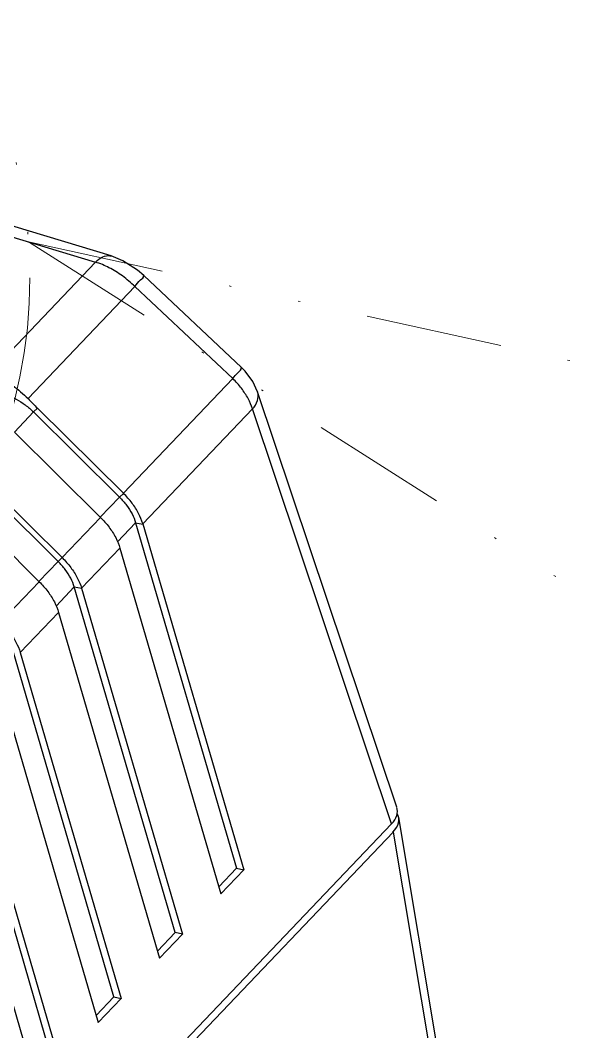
# Model space of a CAD drawing. Header units: millimetres. Extents: x 14343 to 15285, y -9166 to -7819.
# Drawn here: x 14617.24 to 14642.87, y -8331.22 to -8284.25 of the extents above; entities that cross this region are included whole.
import ezdxf

# ---------------------------------------------------------------- set-up
doc = ezdxf.new("R2010")
doc.units = ezdxf.units.MM
doc.linetypes.add('DIVIDE', pattern=[31.75, 12.7, -6.35, 0, -6.35, 0, -6.35])
doc.layers.add('hatch', color=56, linetype='Continuous', lineweight=9)

# ---------------------------------------------------------------- blocks, each defined once
blk = doc.blocks.new('u9')
at = {"color": 7, "linetype": 'Continuous'}
for p, q in [((-192.496, 197.614), (-203.865, 201.057)), ((-203.756, 200.517), (-193.218, 197.326)), ((-198.143, 192.155), (-193.218, 197.326)), ((-186.445, 192.433), (-190.982, 196.711)), ((-196.35, 190.988), (-191.389, 196.197)), ((-186.851, 191.919), (-191.389, 196.197)), ((-186.851, 191.919), (-191.924, 186.593)), ((-179.241, 172.011), (-185.698, 191.299)), ((-196.985, 189.436), (-196.097, 190.369)), ((-196.097, 190.369), (-195.91, 190.544)), ((-196.097, 190.369), (-192.109, 186.416)), ((-195.91, 190.544), (-191.924, 186.593)), ((-185.935, 190.51), (-191.023, 185.169)), ((-179.484, 171.242), (-185.935, 190.51)), ((-196.975, 189.427), (-192.987, 185.474)), ((-198.756, 187.557), (-194.768, 183.604)), ((-198.942, 187.382), (-194.954, 183.429)), ((-192.109, 186.416), (-191.922, 186.591)), ((-192.109, 186.416), (-192.997, 185.483)), ((-192.987, 185.474), (-194.768, 183.604)), ((-191.358, 185.229), (-192.204, 184.34)), ((-191.358, 185.229), (-186.68, 169.181)), ((-191.358, 185.229), (-191.022, 185.166)), ((-191.023, 185.169), (-186.34, 169.105)), ((-198.121, 184.756), (-195.832, 182.487)), ((-192.086, 184.049), (-193.866, 182.18)), ((-192.086, 184.049), (-187.404, 167.988)), ((-194.954, 183.429), (-195.842, 182.497)), ((-194.954, 183.429), (-194.768, 183.604)), ((-195.832, 182.487), (-197.612, 180.618)), ((-194.202, 182.242), (-195.049, 181.354)), ((-189.525, 166.195), (-194.202, 182.242)), ((-194.202, 182.242), (-193.866, 182.18)), ((-193.866, 182.18), (-189.185, 166.119)), ((-194.93, 181.063), (-196.711, 179.193)), ((-194.93, 181.063), (-190.249, 165.002)), ((-192.369, 163.208), (-197.047, 179.256)), ((-196.711, 179.193), (-192.029, 163.132)), ((-197.775, 178.077), (-193.093, 162.015)), ((-195.214, 160.222), (-199.891, 176.27)), ((-199.555, 176.207), (-194.874, 160.146)), ((-200.619, 175.09), (-195.938, 159.029)), ((-175.839, 151.836), (-179.154, 171.534)), ((-297.249, 47.603), (-179.484, 171.242)), ((-297.158, 47.239), (-179.418, 170.852)), ((-179.418, 170.852), (-176.108, 151.175)), ((-186.68, 169.181), (-187.501, 168.319)), ((-186.68, 169.181), (-186.34, 169.105)), ((-186.34, 169.105), (-187.404, 167.988)), ((-189.525, 166.195), (-190.345, 165.333)), ((-189.185, 166.119), (-190.249, 165.002)), ((-189.185, 166.119), (-189.525, 166.195)), ((-192.369, 163.208), (-193.19, 162.347)), ((-192.029, 163.132), (-193.093, 162.015)), ((-192.369, 163.208), (-192.029, 163.132))]:
    blk.add_line(p, q, dxfattribs=at)
for points in [[(-190.982, 196.711), (-191.272, 196.961), (-191.947, 197.393), (-192.497, 197.615)], [(-185.698, 191.299), (-185.924, 191.786), (-186.281, 192.266), (-186.445, 192.433)]]:
    blk.add_lwpolyline(points, dxfattribs=at)
blk.add_arc((-171.79, 214.873), 34.259, 224.2011, 225.2461, dxfattribs=at)
for centre, end_param in [((-180.686, 171.603), 6.330628), ((-180.621, 171.213), 6.451691)]:
    blk.add_ellipse(centre, major_axis=(1.458, 0.364), ratio=0.614392, start_param=5.513275, end_param=end_param, dxfattribs=at)
for points, start_tangent, end_tangent in [([(-193.218, 197.326), (-192.879, 197.577), (-192.548, 197.627), (-192.498, 197.614)], (0.689698, 0.724097), (0.953366, -0.301815)), ([(-191.389, 196.197), (-191.971, 196.686), (-192.594, 197.07), (-193.218, 197.326)], (-0.718953, 0.695059), (-0.957097, 0.289767)), ([(-191.389, 196.197), (-191.126, 196.503), (-190.993, 196.68), (-191.003, 196.695)], (0.662788, 0.748807), (-0.629721, 0.776821)), ([(-186.851, 191.919), (-186.589, 192.224), (-186.456, 192.401), (-186.465, 192.416)], (0.662788, 0.748807), (-0.629614, 0.776908)), ([(-197.433, 191.841), (-197.056, 191.597), (-196.692, 191.311), (-196.35, 190.988)], (0.86521, -0.50141), (0.697313, -0.716767)), ([(-185.935, 190.51), (-186.138, 190.988), (-186.45, 191.468), (-186.851, 191.919)], (-0.293775, 0.955875), (-0.716828, 0.69725)), ([(-185.935, 190.51), (-185.705, 190.895), (-185.689, 191.27), (-185.698, 191.299)], (0.663116, 0.748517), (-0.322992, 0.946402)), ([(-197.31, 191.128), (-196.895, 190.957), (-196.482, 190.698), (-196.097, 190.369)], (0.957088, -0.289796), (0.71022, -0.70398)), ([(-191.023, 185.169), (-191.22, 185.652), (-191.526, 186.137), (-191.924, 186.593)], (-0.279834, 0.960048), (-0.71022, 0.70398)), ([(-192.109, 186.416), (-191.778, 186.036), (-191.522, 185.632), (-191.358, 185.229)], (0.71022, -0.70398), (0.279834, -0.960048)), ([(-192.987, 185.474), (-192.59, 185.019), (-192.283, 184.533)], (0.71022, -0.70398), (0.46183, -0.886968)), ([(-192.283, 184.533), (-192.085, 184.049)], (0.46183, -0.886968), (0.279834, -0.960048)), ([(-194.202, 182.242), (-194.367, 182.646), (-194.623, 183.05), (-194.954, 183.429)], (-0.279834, 0.960048), (-0.71022, 0.70398)), ([(-194.768, 183.604), (-194.371, 183.149), (-194.064, 182.664), (-193.866, 182.18)], (0.71022, -0.70398), (0.279834, -0.960048)), ([(-195.832, 182.487), (-195.435, 182.032), (-195.128, 181.547)], (0.71022, -0.70398), (0.46183, -0.886968)), ([(-195.128, 181.547), (-194.93, 181.063)], (0.46183, -0.886968), (0.279834, -0.960048)), ([(-197.612, 180.618), (-197.215, 180.163), (-196.908, 179.678), (-196.711, 179.193)], (0.71022, -0.70398), (0.279834, -0.960048))]:
    blk.add_spline(points, degree=3, dxfattribs=dict(at, start_tangent=start_tangent, end_tangent=end_tangent))
at = {"layer": 'hatch', "color": 4, "linetype": 'DIVIDE', "ltscale": 0.5}
for q in [(-98.317, 176.75), (-124.925, 152.891)]:
    blk.add_line((-196.322, 198.266), q, dxfattribs=at)
blk.add_circle((-219.105, 196.602), 22.843, dxfattribs=at)

msp = doc.modelspace()

# ---------------------------------------------------------------- block references
msp.add_blockref('u9', (14813.948, -8492.81))

doc.saveas('drawing.dxf')
